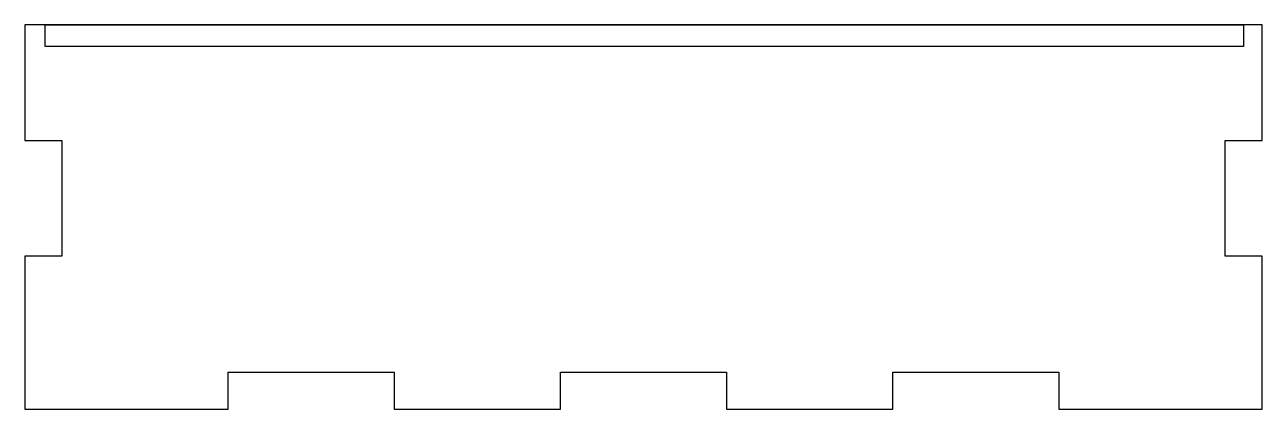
# Model space of a CAD drawing. Header units: millimetres. Extents: x -136 to 0, y -42 to 0.
import ezdxf

# ---------------------------------------------------------------- set-up
doc = ezdxf.new("R2010")
doc.units = ezdxf.units.MM
doc.layers.get('0').update_dxf_attribs({"linetype": 'CONTINUOUS'})

msp = doc.modelspace()

# ---------------------------------------------------------------- linework, layer by layer
for points in [[(-95.67, -42.4), (-77.36, -42.4), (-77.36, -38.3), (-59.04, -38.3), (-59.04, -42.4), (-40.73, -42.4), (-40.73, -38.3), (-22.41, -38.3), (-22.41, -42.4), (0, -42.4), (0, -25.53), (-4.1, -25.53), (-4.1, -12.77), (0, -12.77), (0, 0), (-136.4, 0), (-136.4, -12.77), (-132.3, -12.77), (-132.3, -25.53), (-136.4, -25.53), (-136.4, -42.4), (-113.99, -42.4), (-113.99, -38.3), (-95.67, -38.3)], [(-134.15, 0), (-2.05, 0), (-2.05, -2.4), (-134.15, -2.4)]]:
    msp.add_lwpolyline(points, close=True)

doc.saveas('drawing.dxf')
